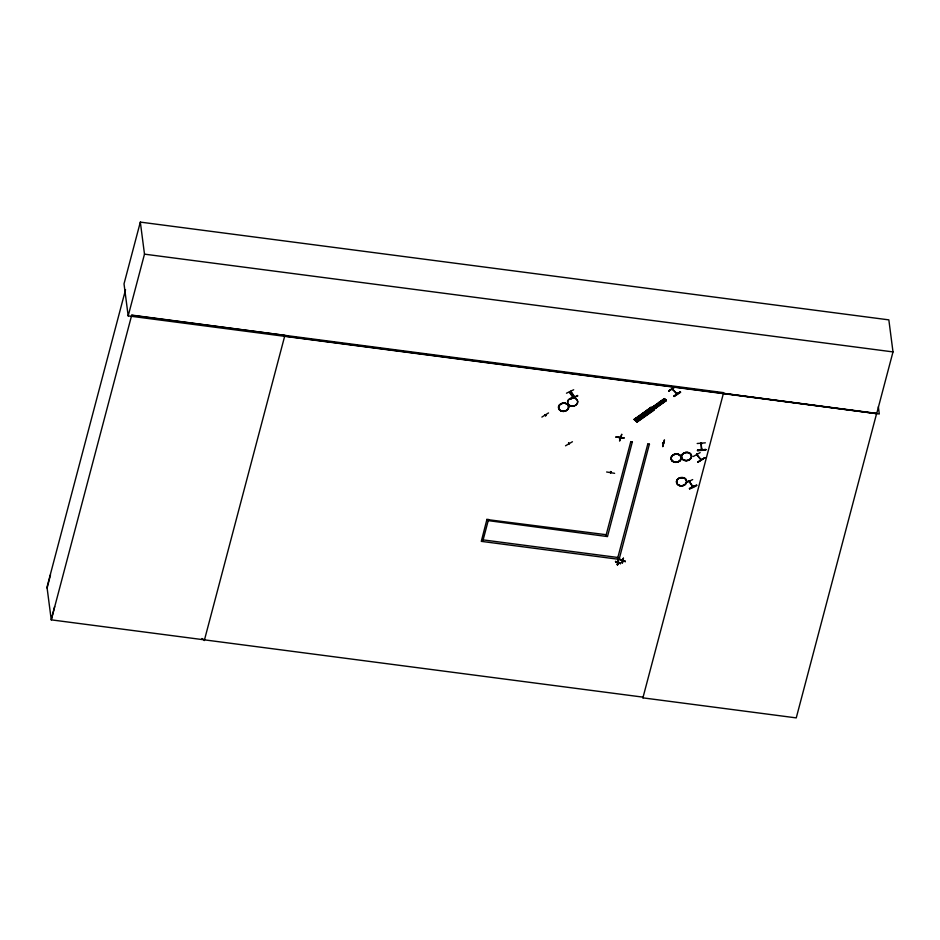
<?xml version="1.0" encoding="UTF-8"?>
<svg xmlns="http://www.w3.org/2000/svg" width="940" height="940" viewBox="0 0 940 940"><rect width="100%" height="100%" fill="white"/><g stroke="black" fill="none" stroke-linecap="round" stroke-linejoin="round"><path stroke-width="1.41" d="M606.629 471.986L614.607 473.325M610.507 472.562L610.413 472.091M619.589 438.322L619.754 437.735M701.487 443.445L701.158 444.173L701.111 442.987M617.815 562.332L615.547 561.486L617.815 562.332L618.602 560.216L618.003 560.463M615.547 561.486L617.662 562.496L617.38 564.846L618.179 562.696L620.471 563.565L618.179 562.696M617.98 564.599L618.215 562.966M622.586 560.064L623.408 558.207L622.621 560.322L620.365 559.476L622.621 560.322M620.365 559.476L622.48 560.487L622.198 562.837L622.997 560.687L625.288 561.556L622.997 560.687M620.471 563.565L618.332 562.531L618.602 560.216M625.288 561.556L623.138 560.522L623.408 558.207M617.38 564.846L617.662 562.496M622.198 562.837L622.48 560.487M701.51 444.068L701.393 442.963M701.475 449.32L701.51 450.048L701.17 443.457M701.816 449.931L701.804 449.426M47.118 588.076L50.513 574.822M54.638 606.594L51.253 619.848L643.195 697.163L643.007 697.88M140.33 222.11L124.021 283.857L128.181 315.887L876.691 413.647L893 351.913L888.841 319.87L140.33 222.11L144.49 254.153L128.181 315.887M125.549 289.72L47 587.148L51.253 619.848L131.659 315.346L723.612 392.65L642.901 697.856L796.25 717.89L876.656 413.389L284.714 336.073M204.297 640.575L284.902 335.357L131.729 315.1M649.423 443.986L619.119 559.359L481.292 541.358L487.002 519.139M630.811 441.565L605.877 535.988M488.213 520.619L607.475 536.587L632.361 441.765M647.871 443.786L617.51 558.76M623.913 438.099L615.923 437.03L623.866 437.934M620.024 437.77L619.907 438.346M610.648 471.504L610.789 472.738L610.624 472.033M621.74 434.304L619.554 441.048L621.704 434.491M621.751 437.511L620.917 437.723M662.865 442.67C661.502 443.927 664.98 442.998 662.77 443.151M662.806 446.664L664.462 439.885L662.712 446.43M672.535 389.195L677.282 394.013L677.164 393.437M676.823 393.085L677.223 393.966M571.92 394.988L572.613 394.683M697.034 454.678L697.104 455.254L696.599 454.243M701.017 459.613L701.24 459.331M701.287 459.86L696.986 454.643M545.247 415.28L545.682 415.821L545.846 415.069M568.794 443.48L569.064 443.727M623.984 437.864L615.947 437.018M692.78 486.955L688.973 481.374M689.631 481.785L689.161 480.787M689.373 481.339L693.133 486.861L693.039 486.274M610.859 472.714L610.906 471.61M569.123 443.774L569.017 443.187M689.655 481.879L689.584 481.257M571.602 394.565L572.331 394.224M572.589 394.753L571.532 394.6M569.346 392.133L573.188 397.82M573.518 397.385L569.734 391.968M634.394 419.663L651.197 407.231L654.158 410.075L636.956 422.119L634.065 419.346L651.373 407.243L634.394 419.663L634.947 420.192L652.102 408.101L634.57 419.828L634.241 419.334M664.956 399.277L653.171 406.997L654.898 408.653L666.354 400.605L665.755 400.029L654.322 408.089L654.922 408.665L666.225 400.428L664.474 398.607L652.959 406.785L653.523 407.337L664.98 399.288L653.511 407.314M634.618 419.875L651.914 407.831M653.089 406.856L664.474 398.607M666.331 400.593L665.873 400.088L654.78 408.418M666.025 400.287L654.463 408.172M653.429 409.217L636.133 421.332L653.429 409.217L653.97 409.816L636.838 421.907L653.641 409.605M654.663 408.43L666.084 400.346M621.587 437.288L621.505 437.617M662.688 442.846L663.534 443.562L663.417 442.74M675.202 386.646L668.681 390.946L675.425 386.669M668.916 391.146L675.178 386.657M672.452 389.089L672.593 389.665L672.264 388.537M673.909 396.069L680.395 391.745L673.968 396.316M673.898 396.269L680.36 391.71M674.168 396.515L680.678 392.25M693.309 456.499L700.147 452.598M704.601 457.804C683.533 471.339 719.782 448.545 697.821 461.998M541.875 417.078L548.525 412.93M565.528 445.807L572.425 441.741M685.507 483.054L692.686 479.576M689.384 488.459C697.974 483.618 700.676 484.476 689.607 488.976M573.67 389.771L566.479 393.214M577.56 395.458L570.392 399.159L577.783 395.963M617.345 564.587L617.944 564.329M622.163 562.578L622.797 562.59M570.897 391.381L574.775 397.032M705.352 442.834L697.198 443.504M705.693 449.449C680.63 452.14 722.801 448.216 697.539 450.166M705.729 449.731L697.574 450.424M705.74 450.048L697.586 450.718M700.958 459.989L700.993 459.425M545.376 414.622L545.635 415.821L545.541 414.693M144.49 254.153L893 351.913M630.869 441.964L632.42 442.164M647.93 444.185L649.481 444.385M487.049 519.55L606.206 534.719M723.424 393.366L879.288 413.988L878.348 406.773M620.846 437.253L621.657 438.064M610.988 472.103L610.53 472.632L610.53 471.633M625.253 561.286L623.138 560.522M620.4 559.746L622.515 560.757M620.435 563.295L618.332 562.531M615.582 561.756L617.698 562.766M201.877 638.519L204.485 639.858M676.906 394.119L672.088 388.737M619.53 438.369L619.46 437.77M697.022 455.219L697.01 454.185M665.05 401.169L663.323 399.535M654.228 405.951L655.944 407.584M649.611 408.477L652.195 410.921M648.459 409.299L651.032 411.744M646.72 410.522L649.293 412.977M645.169 411.614L647.754 414.07M643.43 412.848L646.015 415.292M635.969 418.1L638.554 420.556M696.705 454.772L701.04 460.024M570.498 391.322L574.352 396.974M569.652 391.745L573.553 397.362M696.599 485.228L689.455 488.741M692.404 486.45L692.862 487.014L692.663 485.863M688.938 481.433L688.914 480.904M701.463 449.919L701.334 448.991M701.44 443.093L701.569 444.021M701.029 443.128L701.792 449.954L701.698 448.827M696.846 454.114L696.986 455.242M692.768 485.886L693.074 486.838M676.706 393.073L676.87 394.142M672.03 388.69L672.135 389.301M664.251 401.603L662.547 400.076M663.1 402.426L661.396 400.898M621.034 437.206L620.999 438.04M617.85 557.479L483.125 539.889M568.594 442.799L568.806 443.892M545.141 414.752L545.223 415.374M488.553 519.35L482.796 541.158M660.068 402.59L661.231 402.767L660.068 402.59M662.066 403.154L660.35 401.521L662.066 403.154M660.914 403.965L659.187 402.332L660.914 403.965M673.827 461.998A5.111 4.124 -7.4 0 0 681.253 457.78A5.111 4.124 -7.4 0 0 673.393 454.866A5.111 4.124 -7.4 0 0 673.827 461.998A5.099 4.112 -7.4 0 0 681.23 457.792A5.099 4.112 -7.4 0 0 673.404 454.878A5.099 4.112 -7.4 0 0 673.839 461.987A5.111 4.124 -7.4 0 0 681.241 457.663A5.111 4.124 -7.4 0 0 673.381 454.737A5.111 4.124 -7.4 0 0 673.804 461.869M673.804 461.775A5.099 4.112 -7.4 0 0 681.206 457.58A5.099 4.112 -7.4 0 0 673.381 454.678A5.099 4.112 -7.4 0 0 673.804 461.775M684.144 460.295A5.111 4.124 -7.4 0 0 691.57 456.076A5.111 4.124 -7.4 0 0 683.721 453.162A5.111 4.124 -7.4 0 0 684.144 460.295M684.144 460.201A5.099 4.112 -7.4 0 0 691.546 456.006A5.099 4.112 -7.4 0 0 683.721 453.092A5.099 4.112 -7.4 0 0 684.144 460.201M684.167 460.389A5.099 4.112 -7.4 0 0 691.57 456.194A5.099 4.112 -7.4 0 0 683.744 453.291A5.099 4.112 -7.4 0 0 684.167 460.389M679.244 485.451A5.111 4.124 -7.4 0 0 686.67 481.245A5.111 4.124 -7.4 0 0 678.809 478.319A5.111 4.124 -7.4 0 0 679.244 485.451A5.099 4.112 -7.4 0 0 686.635 481.163A5.099 4.112 -7.4 0 0 678.809 478.248A5.099 4.112 -7.4 0 0 679.232 485.357M679.268 485.569A5.099 4.112 -7.4 0 0 686.658 481.374A5.099 4.112 -7.4 0 0 678.833 478.46A5.099 4.112 -7.4 0 0 679.268 485.569M561.262 411.086A5.111 4.124 -7.4 0 0 568.688 406.879A5.111 4.124 -7.4 0 0 560.839 403.953A5.111 4.124 -7.4 0 0 561.262 411.086A5.099 4.112 -7.4 0 0 568.677 406.879A5.099 4.112 -7.4 0 0 560.851 403.977A5.099 4.112 -7.4 0 0 561.274 411.086M561.251 410.874A5.099 4.112 -7.4 0 0 568.641 406.679A5.099 4.112 -7.4 0 0 560.816 403.765A5.099 4.112 -7.4 0 0 561.251 410.874M570.31 405.845A5.111 4.124 -7.4 0 0 577.736 401.627A5.111 4.124 -7.4 0 0 569.875 398.713A5.111 4.124 -7.4 0 0 570.31 405.845A5.099 4.112 -7.4 0 0 577.701 401.545A5.099 4.112 -7.4 0 0 569.875 398.642A5.099 4.112 -7.4 0 0 570.31 405.739"/></g></svg>
